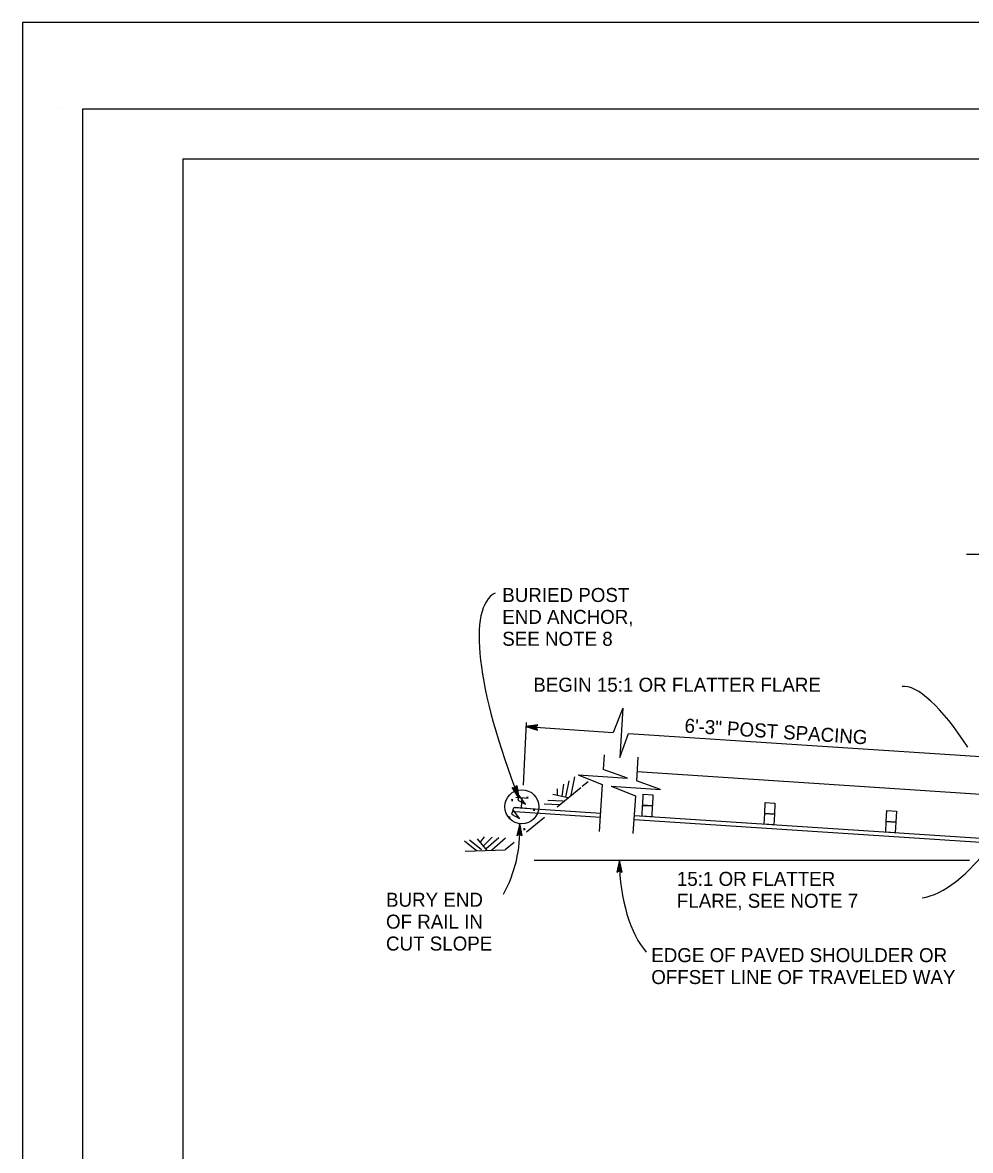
# Model space of a CAD drawing. Extents: x -893 to 867, y -474 to 712.
# Drawn here: x -893 to -420, y 149 to 712 of the extents above; entities that cross this region are included whole.
import ezdxf

# ---------------------------------------------------------------- set-up
doc = ezdxf.new("R2010")
doc.units = 0
for name, color, linetype in [('10 Sheet Format', 7, 'Continuous'), ('56 Stage 3 Anno', 7, 'Continuous'), ('57 Undefined', 7, 'Continuous'), ('60 Nongeo Data', 7, 'Continuous')]:
    doc.layers.add(name, color=color, linetype=linetype)

msp = doc.modelspace()

# ---------------------------------------------------------------- linework, layer by layer
at = {"layer": '10 Sheet Format'}
for p, q in [((-875.41, 668.96), (-875.41, 668.96)), ((-813.45, 643.96), (-813.45, -406.04)), ((-813.45, 643.96), (811.55, 643.96))]:
    msp.add_line(p, q, dxfattribs=at)
for points in [[(-893.45, -474.04), (866.55, -474.04), (866.55, 711.96), (-893.45, 711.96)], [(-863.43, 668.96), (836.57, 668.96), (836.57, -431.04), (-863.43, -431.04)], [(-863.43, 668.96), (836.57, 668.96), (836.57, -431.04), (-863.43, -431.04)]]:
    msp.add_lwpolyline(points, close=True, dxfattribs=at)
at = {"layer": '56 Stage 3 Anno'}
for p, q in [((-593.73, 369.66), (-598.55, 357.56)), ((-593.73, 369.66), (-595.34, 344.99)), ((-642.08, 362.51), (-643.58, 331.32)), ((-636.16, 361.41), (-642.24, 360.47)), ((-642.24, 360.47), (-642.24, 360.47)), ((-642.24, 360.47), (-636.34, 358.75)), ((-642.24, 360.47), (-598.53, 357.6)), ((-636.4, 361.07), (-640.86, 360.38)), ((-640.85, 360.37), (-636.55, 359.12)), ((-636.66, 360.73), (-639.48, 360.29)), ((-636.86, 360.39), (-638.1, 360.2)), ((-637.05, 360.13), (-636.16, 361.41)), ((-636.16, 361.41), (-636.16, 361.41)), ((-639.48, 360.29), (-636.7, 359.48)), ((-638.1, 360.2), (-636.91, 359.85)), ((-636.34, 358.75), (-637.05, 360.13)), ((-636.34, 358.75), (-636.34, 358.75)), ((-595.34, 344.99), (-590.97, 357.07)), ((-590.96, 357.11), (-394.32, 344.22)), ((-603.06, 346.36), (-603.53, 339.1)), ((-586.2, 345.25), (-586.97, 333.47)), ((-591.45, 334.73), (-603.53, 339.1)), ((-616.13, 336.35), (-604.03, 331.53)), ((-616.13, 336.35), (-591.45, 334.73)), ((-574.89, 329.09), (-586.97, 333.47)), ((-645.67, 324.96), (-649.1, 330.06)), ((-649.1, 330.06), (-649.1, 330.06)), ((-649.1, 330.06), (-647.57, 329.8)), ((-646.18, 326.25), (-648.68, 329.97)), ((-646.68, 327.53), (-648.29, 329.93)), ((-647.18, 328.82), (-647.87, 329.84)), ((-647.57, 329.8), (-646.61, 331.03)), ((-647.37, 330.06), (-647.18, 328.82)), ((-647.11, 330.35), (-646.68, 327.53)), ((-646.87, 330.7), (-646.17, 326.24)), ((-646.61, 331.03), (-646.61, 331.03)), ((-646.61, 331.03), (-645.67, 324.96)), ((-604.03, 331.53), (-605.56, 308.21)), ((-599.56, 330.71), (-587.47, 325.89)), ((-599.56, 330.71), (-574.89, 329.09)), ((-645.67, 324.96), (-645.67, 324.96)), ((-587.47, 325.89), (-588.7, 307.11)), ((-645.21, 312.12), (-646.75, 306.17)), ((-645.26, 310.73), (-646.38, 306.4)), ((-644.43, 306.31), (-645.26, 310.75)), ((-644.08, 306.08), (-645.21, 312.12)), ((-645.21, 312.12), (-645.21, 312.12)), ((-646.75, 306.17), (-645.39, 306.93)), ((-646.75, 306.17), (-646.75, 306.17)), ((-645.3, 309.36), (-646.03, 306.56)), ((-645.35, 307.98), (-645.66, 306.78)), ((-645.39, 306.93), (-644.08, 306.08)), ((-645.12, 306.74), (-645.35, 307.98)), ((-644.78, 306.56), (-645.3, 309.36)), ((-644.08, 306.08), (-644.08, 306.08)), ((-595.48, 293.88), (-596.69, 287.86)), ((-594.02, 287.91), (-595.48, 293.88)), ((-595.48, 293.88), (-595.48, 293.88)), ((-596.69, 287.86), (-595.38, 288.68)), ((-596.69, 287.86), (-596.69, 287.86)), ((-595.45, 292.49), (-596.34, 288.1)), ((-595.42, 291.12), (-595.99, 288.28)), ((-595.39, 289.74), (-595.64, 288.53)), ((-594.38, 288.12), (-595.45, 292.5)), ((-594.75, 288.35), (-595.42, 291.12)), ((-595.09, 288.52), (-595.39, 289.74)), ((-595.38, 288.68), (-594.02, 287.91)), ((-594.02, 287.91), (-594.02, 287.91))]:
    msp.add_line(p, q, dxfattribs=at)
msp.add_arc((-709.09, 308.08), 63.83, 330.6952, 3.0062, dxfattribs=at)
for centre, major_axis, ratio, start_param, end_param in [((-594.76, 300.32), (62.72, -126.85), 0.25861, 3.14222, 4.39139), ((-425.18, 316.41), (30.79, -63.57), 0.278854, 1.991654, 3.056078), ((-425.19, 324.76), (-27.54, -48.21), 0.454049, 0.325869, 1.355692), ((-569.69, 296.64), (0.53, 54.97), 0.471531, 1.632457, 2.664812)]:
    msp.add_ellipse(centre, major_axis=major_axis, ratio=ratio, start_param=start_param, end_param=end_param, dxfattribs=at)
at = {"layer": '57 Undefined'}
msp.add_line((-422.18, 446.63), (-140.78, 446.63), dxfattribs=at)
at = {"layer": '60 Nongeo Data'}
for p, q in [((-395.1, 325.33), (-586.68, 337.94)), ((-622.15, 325.32), (-620.54, 333.5)), ((-619.54, 326.33), (-617.74, 335.49)), ((-626.41, 326.18), (-626.42, 329.44)), ((-624.11, 325.84), (-623.25, 331.73)), ((-641.05, 324.66), (-647.19, 325.15)), ((-644.12, 324.9), (-644.51, 320.03)), ((-625.38, 321.46), (-633.01, 321.76)), ((-623.64, 323.32), (-631.27, 323.62)), ((-621.22, 324.92), (-628.65, 326.56)), ((-641.71, 319.61), (-647.85, 320.11)), ((-604.81, 317.08), (-647.69, 319.91)), ((-604.94, 315.09), (-647.64, 317.9)), ((-396.42, 303.37), (-587.96, 315.98)), ((-396.74, 301.4), (-588.09, 313.98)), ((-661.45, 298.72), (-666.38, 304.51)), ((-664.82, 302.85), (-662.86, 305.46)), ((-663.19, 301.2), (-658.95, 305.37)), ((-661.95, 299.6), (-655.72, 305.15)), ((-659.26, 298.83), (-652.29, 305.04)), ((-666.85, 298.47), (-672.75, 303.31)), ((-664.34, 298.9), (-670.24, 303.75)), ((-638.01, 293.88), (-420.66, 293.88))]:
    msp.add_line(p, q, dxfattribs=at)
for points in [[(-614.03, 330.71), (-611.06, 333.14)], [(-626.63, 320.37), (-614.7, 330.16)], [(-641.81, 307.92), (-632.88, 315.25)], [(-672.55, 298.26), (-652.57, 299.04)], [(-652.54, 299.12), (-648.06, 302.8)]]:
    msp.add_lwpolyline(points, dxfattribs=at)
for points in [[(-578.78, 326.46), (-579.04, 321.01), (-583.84, 321.33), (-583.57, 326.78)], [(-642.41, 321.8), (-645.54, 326.03), (-646.25, 323.82)], [(-579.1, 320.86), (-579.37, 315.41), (-584.16, 315.73), (-583.9, 321.18)], [(-517.86, 322.3), (-518.13, 316.85), (-522.93, 317.17), (-522.66, 322.62)], [(-645.43, 314.7), (-648.57, 318.93), (-649.28, 316.73)], [(-518.13, 316.85), (-518.4, 311.4), (-523.19, 311.72), (-522.93, 317.17)], [(-457.19, 318.31), (-457.46, 312.86), (-462.26, 313.18), (-461.99, 318.63)], [(-457.46, 312.86), (-457.73, 307.41), (-462.53, 307.73), (-462.26, 313.18)]]:
    msp.add_lwpolyline(points, close=True, dxfattribs=at)
msp.add_circle((-644.19, 320.5), 8.5, dxfattribs=at)
msp.add_arc((-647.67, 319.01), 1, 86.2369, 266.2369, dxfattribs=at)

# ---------------------------------------------------------------- texts
at = {"layer": '57 Undefined'}
for s, p in [('BURIED POST', (-653.97, 422.7)), ('END ANCHOR,', (-653.97, 411.77)), ('SEE NOTE 8', (-653.97, 400.83)), ('BEGIN 15:1 OR FLATTER FLARE', (-638.47, 377.9)), ('15:1 OR FLATTER', (-566.79, 280.98)), ('BURY END', (-712, 270.57)), ('FLARE, SEE NOTE 7', (-566.79, 270.05)), ('OF RAIL IN', (-712, 259.63)), ('CUT SLOPE', (-712, 248.7)), ('EDGE OF PAVED SHOULDER OR', (-579.58, 242.91)), ('OFFSET LINE OF TRAVELED WAY', (-579.58, 231.97))]:
    msp.add_text(s, height=7, dxfattribs=at).set_placement(p)
msp.add_text('6\'-3" POST SPACING', height=7, rotation=356.2497, dxfattribs=at).set_placement((-563.15, 357.57))
at = {"layer": '60 Nongeo Data'}
for p in [(-650.34, 323.18), (-642.71, 324.45), (-651.67, 314.56), (-639.38, 318.3), (-644.24, 308.71)]:
    msp.add_text('.', height=7, rotation=2.25, dxfattribs=at).set_placement(p)

doc.saveas('drawing.dxf')
